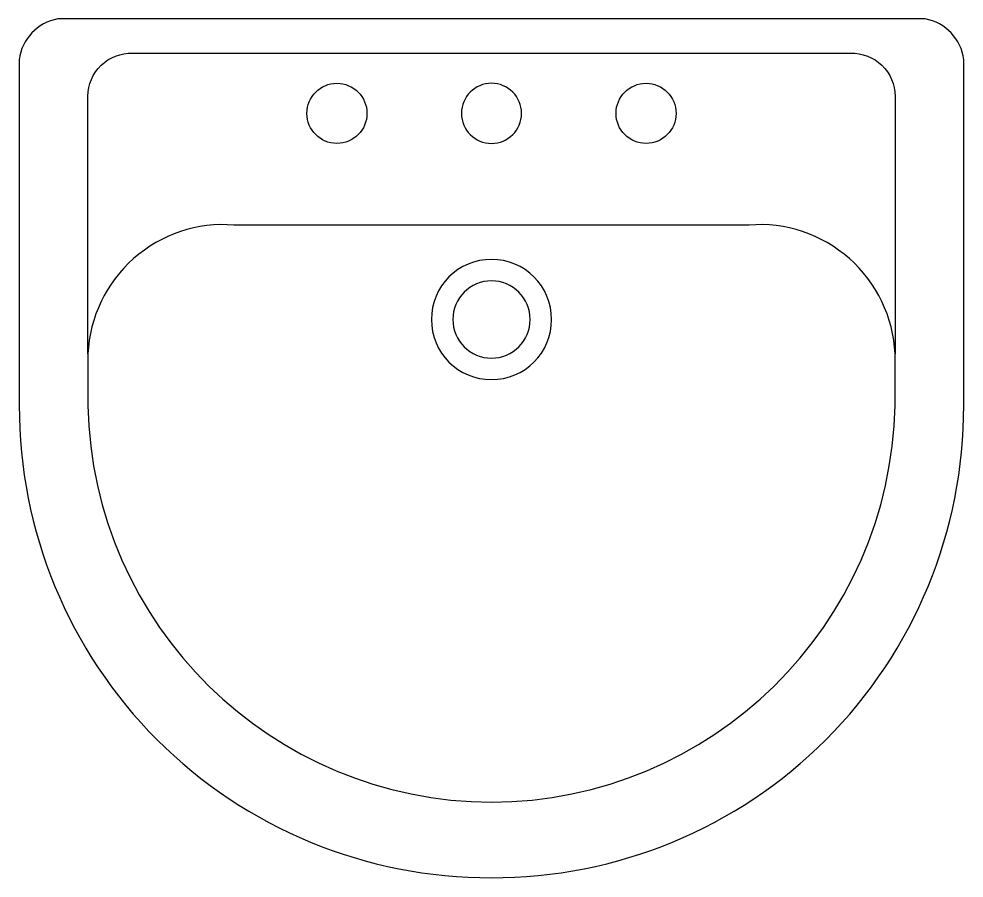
# Model space of a CAD drawing. Extents: x -844.073 to -843.523, y 501.222 to 501.723.
import ezdxf

# ---------------------------------------------------------------- set-up
doc = ezdxf.new("R2010")
doc.units = 0
doc.header["$LTSCALE"] = 50
doc.header["$MEASUREMENT"] = 0
doc.linetypes.add('HIDDEN', pattern=[0.375, 0.25, -0.125])
doc.layers.add('A-PECAS', color=2, linetype='CONTINUOUS')
doc.layers.add('ESC1-50', color=1, linetype='CONTINUOUS')

# ---------------------------------------------------------------- blocks, each defined once
blk = doc.blocks.new('L-62-S')
at = {"layer": 'A-PECAS'}
for points in [[(0.275, -0.25141), (0.275, -0.04878, 0.329338), (0.25254, -0.025), (0, -0.025), (-0.25254, -0.025, 0.329338), (-0.275, -0.04878), (-0.275, -0.25141)], [(0, -0.481, 0.407394), (0.235, -0.25), (0.235, -0.22, 0.423247), (0.15, -0.145), (0, -0.145), (-0.15, -0.145, 0.423247), (-0.235, -0.22), (-0.235, -0.25, 0.407394), (0, -0.481)], [(-0.275, -0.25, 0.415717), (0, -0.525, 0.415717), (0.275, -0.25, 0.415717)]]:
    blk.add_lwpolyline(points, format="xyb", dxfattribs=at)
for points in [[(0, -0.0625, 1), (0, -0.0975, 1)], [(0, -0.165, 1), (0, -0.235, 1)]]:
    blk.add_lwpolyline(points, format="xyb", close=True, dxfattribs=at)
at = {"layer": 'A-PECAS', "linetype": 'HIDDEN'}
for centre in [(-0.09, -0.08), (0.09, -0.08)]:
    blk.add_circle(centre, 0.0175, dxfattribs=at)
at = {"layer": 'ESC1-50'}
blk.add_lwpolyline([(-0.235, -0.22), (-0.235, -0.07, -0.425309), (-0.209, -0.045), (0, -0.045), (0.209, -0.045, -0.425309), (0.235, -0.07), (0.235, -0.22)], format="xyb", dxfattribs=at)
blk.add_lwpolyline([(0, -0.1775, 1), (0, -0.2225, 1)], format="xyb", close=True, dxfattribs=at)

msp = doc.modelspace()

# ---------------------------------------------------------------- block references
at = {"layer": 'A-PECAS'}
msp.add_blockref('L-62-S', (-843.79825, 501.7476), dxfattribs=at)

doc.saveas('drawing.dxf')
